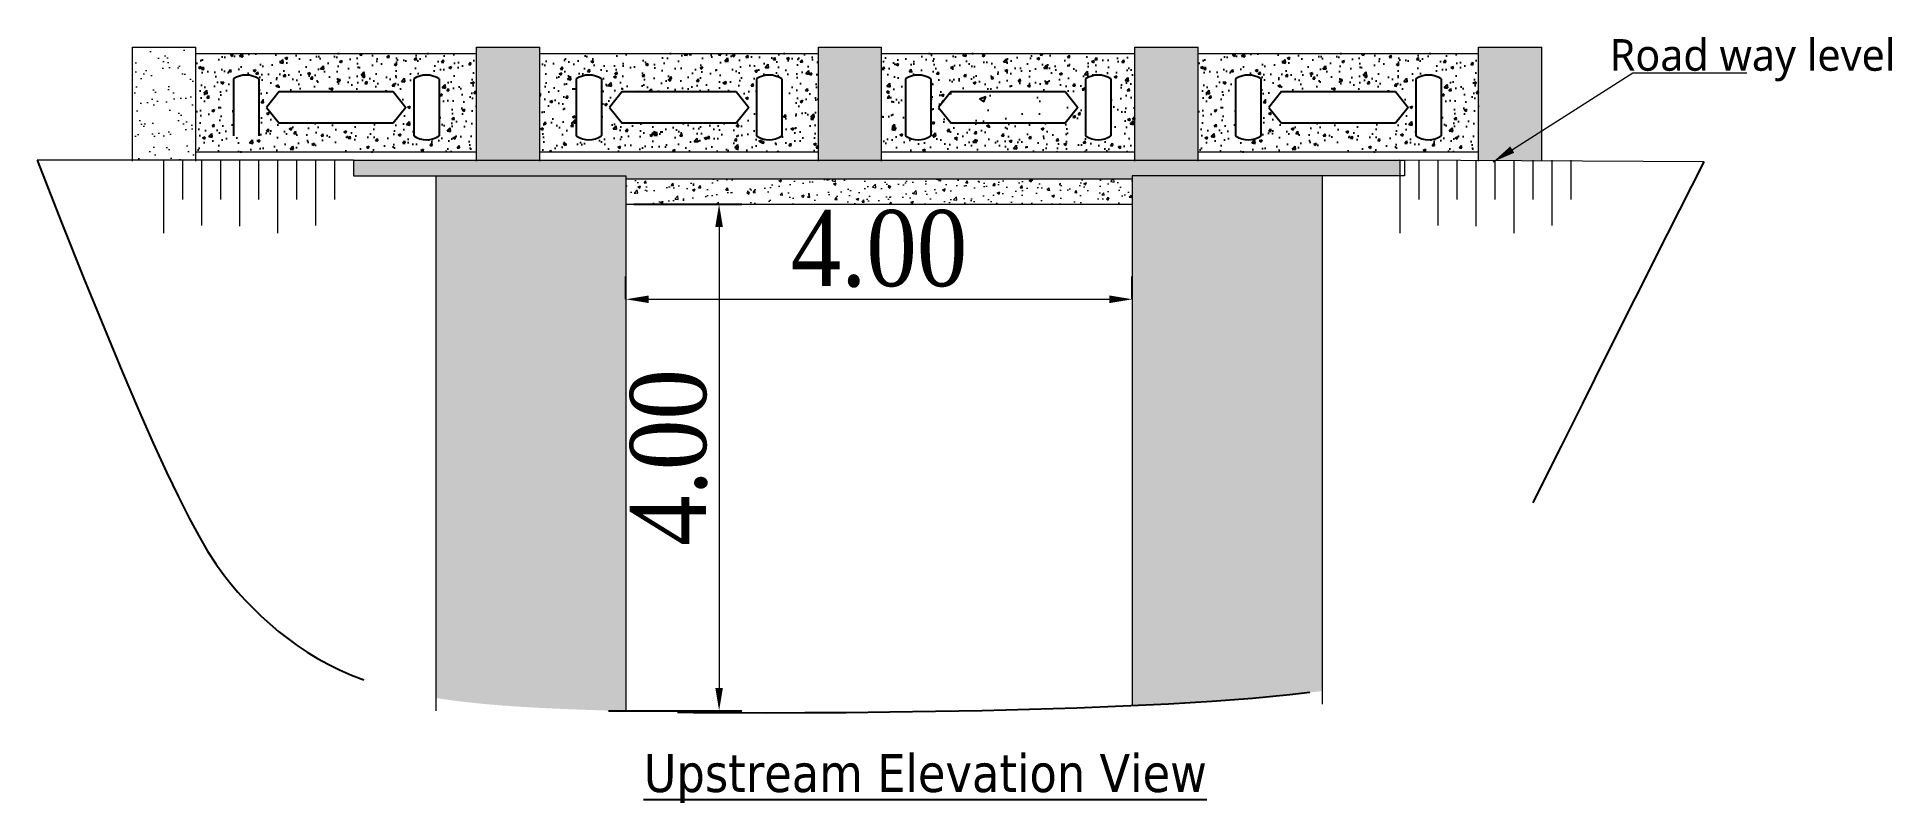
# Model space of a CAD drawing. Header units: inches. Extents: x 14.8 to 91.9, y 14 to 61.2.
# Drawn here: x 14.79 to 29.44, y 14.04 to 20.09 of the extents above.
import ezdxf

# ---------------------------------------------------------------- set-up
doc = ezdxf.new("R2010")
doc.units = ezdxf.units.IN
doc.header["$MEASUREMENT"] = 0
doc.linetypes.add('HIDDEN', pattern=[0.375, 0.25, -0.125])
for name, color, linetype, lineweight in [('dima', 7, 'Continuous', 0), ('hach', 251, 'Continuous', 0), ('hand wall', 5, 'Continuous', 9), ('hatch1', 251, 'Continuous', 0), ('text', 1, 'Continuous', 0), ('wall', 4, 'Continuous', 13)]:
    doc.layers.add(name, color=color, linetype=linetype, lineweight=lineweight)
doc.layers.add('ground', color=81, linetype='Continuous')
doc.layers.add('TEXT2', color=7, linetype='Continuous')
doc.styles.get("Standard").update_dxf_attribs({"font": 'GARA.TTF'})
doc.styles.add('style1', font='txt.shx', dxfattribs={"height": 0.15})
doc.dimstyles.get("Standard").update_dxf_attribs({"dimtxt": 0.35, "dimasz": 0.18, "dimexe": 0.18, "dimexo": 0.0625, "dimgap": 0.09, "dimtad": 1, "dimzin": 0, "dimdsep": 46, "dimtxsty": 'Standard', "dimcen": 0.09, "dimclrd": 253, "dimclre": 21, "dimclrt": 256, "dimadec": 0, "dimazin": 0, "dimtfac": 1, "dimtix": 1, "dimtofl": 0, "dimtmove": 0, "dimatfit": 3, "dimfxl": 1, "dimfxlon": 1, "dimtolj": 1, "dimtzin": 0, "dimlwd": -1, "dimarcsym": 0})
doc.dimstyles.new('Standard$0', dxfattribs={"dimtxt": 1.2, "dimasz": 0.5, "dimexe": 0.28, "dimexo": 0.1625, "dimgap": 0.09, "dimtad": 0, "dimzin": 0, "dimdsep": 46, "dimtxsty": 'style1', "dimblk": 'OPEN30', "dimcen": 0.09, "dimclrd": 1, "dimclre": 5, "dimclrt": 7, "dimadec": 0, "dimazin": 0, "dimtfac": 1, "dimtofl": 0, "dimtmove": 0, "dimatfit": 3, "dimfxl": 0.18, "dimfxlon": 1, "dimtolj": 1, "dimtzin": 0, "dimarcsym": 0})
pattern_1 = [(50, (0, 0), (0.2151781, -0.0188256), [0.0225, -0.2475]), (355, (0, 0), (-0.0416254, 0.2256576), [0.018, -0.198]), (100.4514, (0.01793, -0.00157), (0.1735528, 0.2068319), [0.019122, -0.2103426]), (46.1842, (0, 0.06), (0.3201723, -0.0496557), [0.03375, -0.37125]), (96.6356, (0.02668, 0.05586), (0.2803988, 0.2922354), [0.028683, -0.315514]), (351.1842, (0, 0.06), (0.2803986, 0.2922356), [0.027, -0.297]), (21, (0.03, 0.045), (0.1790721, -0.1207857), [0.0225, -0.2475]), (326, (0.03, 0.045), (0.0729946, 0.217545), [0.018, -0.198]), (71.4514, (0.04492, 0.03493), (0.2520668, 0.0967591), [0.019122, -0.2103426]), (37.5, (0, 0), (0.00364796, 0.09986816), [0, -0.1956, 0, -0.201, 0, -0.19875]), (7.5, (0, 0), (0.07892086, 0.1183235), [0, -0.1146, 0, -0.1911, 0, -0.07575]), (327.5, (-0.0669, 0), (0.16014673, -0.00676646), [0, -0.075, 0, -0.234, 0, -0.3105]), (317.5, (-0.0969, 0), (0.17495585, 0.0300315), [0, -0.0975, 0, -0.1554, 0, -0.2205])]
pattern_2 = [(50, (-35.631, -0.03787), (0.21517805, -0.01882564), [0.0225, -0.2475]), (355, (-35.631, -0.03787), (-0.0416254, 0.22565764), [0.018, -0.198]), (100.4514, (-35.61307, -0.03943), (0.1735528, 0.20683186), [0.01912206, -0.2103426]), (46.1842, (-35.631, 0.02213), (0.3201723, -0.0496557), [0.03375, -0.37125]), (96.6356, (-35.60432, 0.018), (0.2803988, 0.2922354), [0.0286831, -0.3155139]), (351.1842, (-35.631, 0.02213), (0.2803986, 0.2922356), [0.027, -0.297]), (21, (-35.601, 0.00713), (0.1790721, -0.12078567), [0.0225, -0.2475]), (326, (-35.601, 0.00713), (0.0729946, 0.217545), [0.018, -0.198]), (71.4514, (-35.58607, -0.00293), (0.2520668, 0.09675915), [0.01912206, -0.2103426]), (37.5, (-35.631, -0.037865), (0.00364796, 0.09986816), [0, -0.1956, 0, -0.201, 0, -0.19875]), (7.5, (-35.631, -0.03787), (0.07892086, 0.11832351), [0, -0.1146, 0, -0.1911, 0, -0.07575]), (327.5, (-35.6979, -0.037865), (0.16014673, -0.00676646), [0, -0.075, 0, -0.234, 0, -0.3105]), (317.5, (-35.7279, -0.03787), (0.17495585, 0.0300315), [0, -0.0975, 0, -0.1554, 0, -0.2205])]

# ---------------------------------------------------------------- blocks, each defined once
blk = doc.blocks.new('*D6')
at = {"layer": 'Defpoints', "color": 0}
for p in [(19.44, 18.016), (23.439, 18.016), (23.439, 18.016)]:
    blk.add_point(p, dxfattribs=at)
at = {"layer": 'dima', "color": 21, "lineweight": -2}
for p, q in [((19.44, 18.016), (19.44, 18.196)), ((23.439, 18.016), (23.439, 18.196))]:
    blk.add_line(p, q, dxfattribs=at)
at = {"layer": 'dima', "color": 253}
blk.add_line((19.62, 18.016), (23.259, 18.016), dxfattribs=at)
for points in [[(19.62, 18.046), (19.62, 17.986), (19.44, 18.016)], [(23.259, 18.046), (23.259, 17.986), (23.439, 18.016)]]:
    blk.add_solid(points, dxfattribs=at)
at = {"layer": 'dima', "insert": (21.439, 18.413), "char_height": 0.6, "attachment_point": 5}
blk.add_mtext('\\A1;4.00', dxfattribs=at)
blk = doc.blocks.new('*D7')
at = {"layer": 'Defpoints', "color": 0}
for p in [(19.44, 18.766), (19.24, 14.768), (20.176, 14.768)]:
    blk.add_point(p, dxfattribs=at)
at = {"layer": 'dima', "color": 21, "lineweight": -2}
for p, q in [((19.502, 18.766), (20.356, 18.766)), ((19.302, 14.768), (20.356, 14.768))]:
    blk.add_line(p, q, dxfattribs=at)
at = {"layer": 'dima', "color": 253}
blk.add_line((20.176, 18.586), (20.176, 14.948), dxfattribs=at)
for points in [[(20.146, 18.586), (20.206, 18.586), (20.176, 18.766)], [(20.146, 14.948), (20.206, 14.948), (20.176, 14.768)]]:
    blk.add_solid(points, dxfattribs=at)
at = {"layer": 'dima', "insert": (19.78, 16.767), "char_height": 0.6, "attachment_point": 5, "rotation": 90}
blk.add_mtext('\\A1;4.00', dxfattribs=at)

msp = doc.modelspace()

# ---------------------------------------------------------------- hatches: boundary and pattern name
h = msp.add_hatch()
h.set_pattern_fill('AR-CONC', color=256, scale=0.03, style=0)
h.set_pattern_definition([(50, (-43.54668, -0.03787), (0.21517805, -0.01882564), [0.0225, -0.2475]), (355, (-43.54668, -0.03787), (-0.0416254, 0.22565764), [0.018, -0.198]), (100.4514, (-43.52875, -0.03943), (0.1735528, 0.20683186), [0.01912206, -0.2103426]), (46.1842, (-43.54668, 0.02213), (0.3201723, -0.0496557), [0.03375, -0.37125]), (96.6356, (-43.52, 0.018), (0.2803988, 0.2922354), [0.0286831, -0.3155139]), (351.1842, (-43.54668, 0.02213), (0.2803986, 0.2922356), [0.027, -0.297]), (21, (-43.51668, 0.00713), (0.1790721, -0.12078567), [0.0225, -0.2475]), (326, (-43.51668, 0.00713), (0.0729946, 0.217545), [0.018, -0.198]), (71.4514, (-43.50176, -0.00293), (0.2520668, 0.09675915), [0.01912206, -0.2103426]), (37.5, (-43.54668, -0.037865), (0.00364796, 0.09986816), [0, -0.1956, 0, -0.201, 0, -0.19875]), (7.5, (-43.54668, -0.03787), (0.07892086, 0.11832351), [0, -0.1146, 0, -0.1911, 0, -0.07575]), (327.5, (-43.61358, -0.037865), (0.16014673, -0.00676646), [0, -0.075, 0, -0.234, 0, -0.3105]), (317.5, (-43.64358, -0.03787), (0.17495585, 0.0300315), [0, -0.0975, 0, -0.1554, 0, -0.2205])])
h.paths.add_polyline_path([(18.26, 19.957), (16.044, 19.957), (16.044, 19.179), (18.26, 19.179)])
h.paths.add_polyline_path([(17.602, 19.656), (17.702, 19.531), (17.602, 19.406), (16.702, 19.406), (16.602, 19.531), (16.702, 19.656)], flags=16)
h.paths.add_polyline_path([(16.54, 19.756), (16.54, 19.306, -0.294474), (16.34, 19.306), (16.34, 19.756, -0.294474)], flags=16)
h.paths.add_polyline_path([(17.764, 19.756, -0.294474), (17.964, 19.756), (17.964, 19.306, -0.294474), (17.764, 19.306)], flags=16)
h = msp.add_hatch()
h.set_pattern_fill('AR-CONC', color=256, scale=0.07, style=0)
h.set_pattern_definition([(50, (-35.631, -0.03787), (0.502082, -0.0439265), [0.0525, -0.5775]), (355, (-35.631, -0.03787), (-0.097126, 0.5265345), [0.042, -0.462]), (100.4514, (-35.58916, -0.04153), (0.4049566, 0.4826077), [0.044618, -0.4907995]), (46.1842, (-35.631, 0.10213), (0.747069, -0.1158633), [0.07875, -0.86625]), (96.6356, (-35.56874, 0.0925), (0.654264, 0.6818825), [0.066927, -0.736199]), (351.1842, (-35.631, 0.1021), (0.654263, 0.681883), [0.063, -0.693]), (21, (-35.561, 0.06713), (0.417835, -0.2818332), [0.0525, -0.5775]), (326, (-35.561, 0.06713), (0.1703207, 0.507605), [0.042, -0.462]), (71.4514, (-35.5262, 0.04365), (0.588156, 0.2257713), [0.044618, -0.4907995]), (37.5, (-35.631, -0.03787), (0.0085119, 0.2330257), [0, -0.4564, 0, -0.469, 0, -0.46375]), (7.5, (-35.631, -0.03787), (0.1841487, 0.2760882), [0, -0.2674, 0, -0.4459, 0, -0.17675]), (327.5, (-35.7871, -0.03787), (0.3736757, -0.0157884), [0, -0.175, 0, -0.546, 0, -0.7245]), (317.5, (-35.8571, -0.03787), (0.4082303, 0.0700735), [0, -0.2275, 0, -0.3626, 0, -0.5145])])
h.paths.add_polyline_path([(21.91, 19.531), (22.01, 19.406), (22.91, 19.406), (23.01, 19.531), (22.91, 19.656), (22.01, 19.656)], flags=17)
h.paths.add_polyline_path([(17.633, 19.154), (17.633, 19.96), (18.06, 19.96), (18.06, 19.154)], flags=9)
h = msp.add_hatch()
h.set_pattern_fill('AR-CONC', color=256, scale=0.03, style=0)
h.set_pattern_definition(pattern_2)
h.paths.add_polyline_path([(18.76, 19.957), (18.76, 19.179), (20.96, 19.179), (20.96, 19.957)])
h.paths.add_polyline_path([(20.31, 19.656), (20.41, 19.531), (20.31, 19.406), (19.41, 19.406), (19.31, 19.531), (19.41, 19.656)], flags=16)
h.paths.add_polyline_path([(19.248, 19.756), (19.248, 19.306, -0.294474), (19.048, 19.306), (19.048, 19.756, -0.294474)], flags=16)
h.paths.add_polyline_path([(20.471, 19.756, -0.294474), (20.671, 19.756), (20.671, 19.306, -0.294474), (20.471, 19.306)], flags=16)
h = msp.add_hatch()
h.set_pattern_fill('AR-CONC', color=256, scale=0.03, style=0)
h.set_pattern_definition(pattern_2)
h.paths.add_polyline_path([(21.46, 19.957), (21.46, 19.179), (23.46, 19.179), (23.46, 19.957)])
h.paths.add_polyline_path([(21.91, 19.531), (22.01, 19.656), (22.91, 19.656), (23.01, 19.531), (22.91, 19.406), (22.01, 19.406)], flags=16)
h.paths.add_polyline_path([(21.648, 19.756, -0.294474), (21.848, 19.756), (21.848, 19.306, -0.294474), (21.648, 19.306)], flags=16)
h.paths.add_polyline_path([(23.071, 19.756, -0.294474), (23.271, 19.756), (23.271, 19.306, -0.294474), (23.071, 19.306)], flags=16)
h = msp.add_hatch()
h.set_pattern_fill('AR-CONC', color=256, scale=0.03, style=0)
h.set_pattern_definition(pattern_2)
h.paths.add_polyline_path([(26.175, 19.957), (23.96, 19.957), (23.96, 19.179), (26.175, 19.179)])
h.paths.add_polyline_path([(25.518, 19.656), (25.618, 19.531), (25.518, 19.406), (24.618, 19.406), (24.518, 19.531), (24.618, 19.656)], flags=16)
h.paths.add_polyline_path([(24.456, 19.756), (24.456, 19.306, -0.294474), (24.256, 19.306), (24.256, 19.756, -0.294474)], flags=16)
h.paths.add_polyline_path([(25.679, 19.756, -0.294474), (25.879, 19.756), (25.879, 19.306, -0.294474), (25.679, 19.306)], flags=16)
at = {"layer": 'dima'}
h = msp.add_hatch(dxfattribs=at)
h.set_pattern_fill('AR-CONC', scale=0.03, style=0)
h.set_pattern_definition(pattern_1)
h.paths.add_polyline_path([(25.552, 19.115), (17.288, 19.115), (17.288, 18.991), (19.44, 18.991), (19.44, 18.966), (23.439, 18.966), (23.439, 18.991), (25.065, 18.991), (25.552, 18.991)])
h = msp.add_hatch(dxfattribs=at)
h.set_pattern_fill('AR-SAND', scale=0.05, style=0)
edge = h.paths.add_edge_path()
edge.add_line((19.44, 18.991), (17.94, 18.991))
edge.add_line((17.94, 18.991), (17.94, 14.868))
edge.add_spline(control_points=[(17.94, 14.868), (18.34, 14.804), (18.958, 14.78), (19.35, 14.767), (19.44, 14.764)], knot_values=[3.451721, 3.451721, 3.451721, 3.451721, 4.470606, 4.787339, 4.787339, 4.787339, 4.787339], degree=3, periodic=0)
edge.add_line((19.44, 14.764), (19.44, 18.991))
h = msp.add_hatch(dxfattribs=at)
h.set_pattern_fill('AR-CONC', scale=0.03, style=0)
h.set_pattern_definition(pattern_1)
h.paths.add_polyline_path([(23.439, 18.966), (19.44, 18.966), (19.44, 18.766), (23.439, 18.766)])
h = msp.add_hatch(dxfattribs=at)
h.set_pattern_fill('AR-SAND', scale=0.05, style=0)
edge = h.paths.add_edge_path()
edge.add_line((24.939, 18.991), (23.439, 18.991))
edge.add_line((23.439, 18.991), (23.439, 14.809))
edge.add_spline(control_points=[(23.439, 14.809), (24.011, 14.835), (24.541, 14.872), (24.939, 14.924)], knot_values=[7.484603, 7.484603, 7.484603, 7.484603, 8.437475, 8.437475, 8.437475, 8.437475], degree=3, periodic=0)
edge.add_line((24.939, 14.924), (24.939, 18.991))
at = {"layer": 'hach'}
h = msp.add_hatch(dxfattribs=at)
h.set_pattern_fill('AR-SAND', color=256, scale=0.098, style=0)
h.paths.add_polyline_path([(16.044, 20.007), (15.544, 20.007), (15.544, 19.115), (16.044, 19.115)])
h = msp.add_hatch(dxfattribs=at)
h.set_pattern_fill('AR-SAND', color=256, scale=0.098, style=0)
h.set_pattern_definition([(37.5, (18.2597, 19.10706), (-0.0061733, 0.1888287), [0, -0.14896, 0, -0.1666, 0, -0.15925]), (7.5, (18.2597, 19.10706), (0.173438, 0.27657), [0, -0.08036, 0, -0.13426, 0, -0.05145]), (327.5, (18.13916, 19.10706), (0.305186, 0.0005546), [0, -0.049, 0, -0.1764, 0, -0.2303]), (317.5, (18.13916, 19.10706), (0.2946004, 0.086012), [0, -0.0245, 0, -0.11564, 0, -0.1323])])
h.paths.add_polyline_path([(18.26, 19.107), (18.76, 19.107), (18.76, 20.007), (18.26, 20.007)])
h.paths.add_polyline_path([(20.96, 19.107), (21.46, 19.107), (21.46, 20.007), (20.96, 20.007)])
h.paths.add_polyline_path([(23.96, 20.007), (23.46, 20.007), (23.46, 19.107), (23.96, 19.107)])
h.paths.add_polyline_path([(26.675, 20.007), (26.175, 20.007), (26.175, 19.107), (26.675, 19.107)])
h.paths.add_polyline_path([(17.633, 19.154), (17.633, 19.96), (18.06, 19.96), (18.06, 19.154)], flags=9)

# ---------------------------------------------------------------- linework, layer by layer
for p, q in [((16.34, 19.756), (16.34, 19.306)), ((16.54, 19.756), (16.54, 19.306)), ((16.702, 19.656), (16.602, 19.531)), ((16.702, 19.656), (17.602, 19.656)), ((17.602, 19.656), (17.702, 19.531)), ((17.764, 19.756), (17.764, 19.306)), ((17.964, 19.756), (17.964, 19.306)), ((19.048, 19.756), (19.048, 19.306)), ((19.248, 19.756), (19.248, 19.306)), ((19.41, 19.656), (19.31, 19.531)), ((19.41, 19.656), (20.31, 19.656)), ((20.31, 19.656), (20.41, 19.531)), ((20.471, 19.756), (20.471, 19.306)), ((20.671, 19.756), (20.671, 19.306)), ((21.648, 19.756), (21.648, 19.306)), ((21.848, 19.756), (21.848, 19.306)), ((22.01, 19.656), (21.91, 19.531)), ((22.01, 19.656), (22.91, 19.656)), ((22.91, 19.656), (23.01, 19.531)), ((23.071, 19.756), (23.071, 19.306)), ((23.271, 19.756), (23.271, 19.306)), ((24.256, 19.756), (24.256, 19.306)), ((24.456, 19.756), (24.456, 19.306)), ((24.618, 19.656), (24.518, 19.531)), ((24.618, 19.656), (25.518, 19.656)), ((25.518, 19.656), (25.618, 19.531)), ((25.679, 19.756), (25.679, 19.306)), ((25.879, 19.756), (25.879, 19.306)), ((16.602, 19.531), (16.702, 19.406)), ((17.702, 19.531), (17.602, 19.406)), ((19.31, 19.531), (19.41, 19.406)), ((20.41, 19.531), (20.31, 19.406)), ((21.91, 19.531), (22.01, 19.406)), ((23.01, 19.531), (22.91, 19.406)), ((24.518, 19.531), (24.618, 19.406)), ((25.618, 19.531), (25.518, 19.406)), ((17.602, 19.406), (16.702, 19.406)), ((20.31, 19.406), (19.41, 19.406)), ((22.91, 19.406), (22.01, 19.406)), ((25.518, 19.406), (24.618, 19.406))]:
    msp.add_line(p, q)
for centre, start, end in [((16.44, 19.601), 57.1833, 122.8167), ((17.864, 19.601), 57.1833, 122.8167), ((19.148, 19.601), 57.1833, 122.8167), ((20.571, 19.601), 57.1833, 122.8167), ((21.748, 19.601), 57.1833, 122.8167), ((23.171, 19.601), 57.1833, 122.8167), ((24.356, 19.601), 57.1833, 122.8167), ((25.779, 19.601), 57.1833, 122.8167), ((17.864, 19.461), 237.1833, 302.8167), ((19.148, 19.461), 237.1833, 302.8167), ((20.571, 19.461), 237.1833, 302.8167), ((21.748, 19.461), 237.1833, 302.8167), ((23.171, 19.461), 237.1833, 302.8167), ((24.356, 19.461), 237.1833, 302.8167), ((25.779, 19.461), 237.1833, 302.8167)]:
    msp.add_arc(centre, 0.185, start, end)
at = {"layer": 'dima', "color": 4}
for p, q in [((17.288, 19.115), (17.288, 18.991)), ((25.59, 19.115), (25.59, 18.991))]:
    msp.add_line(p, q, dxfattribs=at)
at = {"layer": 'ground', "linetype": 'HIDDEN', "ltscale": 20}
msp.add_open_spline([(14.789, 19.115), (15.876, 16.337), (16.415, 15.536), (17.406, 14.842), (19.24, 14.768), (20.356, 14.74), (25.383, 14.77), (26.223, 15.495), (26.323, 15.885), (27.956, 19.1)], degree=3, knots=[0, 0, 0, 0, 1.584764, 3.350775, 4.470606, 5.443114, 8.647282, 10.152407, 13.616732, 13.616732, 13.616732, 13.616732], dxfattribs=at)
at = {"layer": 'hand wall'}
for p, q in [((16.044, 19.957), (18.26, 19.957)), ((18.76, 19.957), (20.96, 19.957)), ((21.46, 19.957), (23.46, 19.957)), ((23.96, 19.957), (26.175, 19.957)), ((16.044, 19.179), (18.26, 19.179)), ((18.76, 19.179), (20.96, 19.179)), ((21.46, 19.179), (23.46, 19.179)), ((23.96, 19.179), (26.175, 19.179))]:
    msp.add_line(p, q, dxfattribs=at)
at = {"layer": 'hatch1'}
for p, q in [((17.288, 19.115), (14.789, 19.115)), ((15.788, 19.115), (15.788, 18.539)), ((15.788, 19.115), (15.788, 18.635)), ((15.938, 19.115), (15.938, 18.803)), ((16.088, 19.115), (16.088, 18.599)), ((16.238, 19.115), (16.238, 18.803)), ((16.388, 19.115), (16.388, 18.592)), ((16.538, 19.115), (16.538, 18.803)), ((16.688, 19.115), (16.688, 18.539)), ((16.838, 19.115), (16.838, 18.803)), ((16.988, 19.115), (16.988, 18.599)), ((17.138, 19.115), (17.138, 18.803)), ((27.956, 19.1), (25.552, 19.115)), ((25.552, 19.115), (25.552, 18.539)), ((25.552, 19.115), (25.552, 18.635)), ((25.702, 19.115), (25.702, 18.803)), ((25.852, 19.115), (25.852, 18.599)), ((26.002, 19.115), (26.002, 18.803)), ((26.152, 19.115), (26.152, 18.592)), ((26.302, 19.115), (26.302, 18.803)), ((26.452, 19.115), (26.452, 18.539)), ((26.602, 19.115), (26.602, 18.803)), ((26.752, 19.115), (26.752, 18.599)), ((26.902, 19.115), (26.902, 18.803))]:
    msp.add_line(p, q, dxfattribs=at)
at = {"layer": 'wall'}
for p, q in [((15.544, 20.007), (16.044, 20.007)), ((15.544, 19.107), (15.544, 20.007)), ((16.044, 19.107), (16.044, 20.007)), ((18.26, 20.007), (18.76, 20.007)), ((18.26, 19.107), (18.26, 20.007)), ((18.76, 19.107), (18.76, 20.007)), ((20.96, 20.007), (21.46, 20.007)), ((20.96, 19.107), (20.96, 20.007)), ((21.46, 19.107), (21.46, 20.007)), ((23.46, 20.007), (23.96, 20.007)), ((23.46, 19.107), (23.46, 20.007)), ((23.96, 19.107), (23.96, 20.007)), ((26.175, 20.007), (26.675, 20.007)), ((26.175, 19.107), (26.175, 20.007)), ((26.675, 19.107), (26.675, 20.007)), ((17.288, 19.115), (25.59, 19.115)), ((17.288, 18.991), (19.44, 18.991)), ((17.94, 18.991), (17.94, 14.768)), ((19.44, 18.991), (19.44, 14.764)), ((19.44, 18.966), (23.439, 18.966)), ((25.065, 18.991), (23.439, 18.991)), ((23.439, 18.991), (23.439, 14.809)), ((25.59, 18.991), (24.164, 18.991)), ((24.939, 18.991), (24.939, 14.819)), ((19.44, 18.766), (23.439, 18.766))]:
    msp.add_line(p, q, dxfattribs=at)

# ---------------------------------------------------------------- texts
at = {"layer": 'text', "insert": (27.21, 20.07), "char_height": 0.25, "width": 5.1366, "attachment_point": 1}
msp.add_mtext('{\\fSegoe UI|b0|i0|c0|p34;Road way level}', dxfattribs=at)
at = {"layer": 'TEXT2', "insert": (19.58, 14.426), "char_height": 0.3, "width": 5.19869, "attachment_point": 1}
msp.add_mtext('{\\fTahoma|b0|i0|c0|p34;\\LUpstream Elevation View}', dxfattribs=at)

# ---------------------------------------------------------------- dimensions: what is measured, and where the dimension line sits
at = {"layer": 'dima'}
dim = msp.add_linear_dim(base=(20.176, 14.768), p1=(19.44, 18.766), p2=(19.24, 14.768), angle=90, dimstyle='Standard$0', override={"dimtxt": 0.6, "dimasz": 0.18, "dimexe": 0.18, "dimexo": 0.0625, "dimtad": 1, "dimtxsty": 'Standard', "dimclrd": 253, "dimclre": 21, "dimclrt": 256, "dimtix": 1, "dimtmove": 1, "dimfxl": 1, "dimlwd": 65535}, dxfattribs=at)
dim.commit()
dim.dimension.update_dxf_attribs({"geometry": '*D7', "text_midpoint": (19.78, 16.767)})
dim = msp.add_linear_dim(base=(23.439, 18.016), p1=(19.44, 18.016), p2=(23.439, 18.016), dimstyle='Standard$0', override={"dimtxt": 0.6, "dimasz": 0.18, "dimexe": 0.18, "dimexo": 0.0625, "dimtad": 1, "dimtxsty": 'Standard', "dimclrd": 253, "dimclre": 21, "dimclrt": 256, "dimtix": 1, "dimtmove": 1, "dimfxl": 1, "dimlwd": 65535}, dxfattribs=at)
dim.commit()
dim.dimension.update_dxf_attribs({"geometry": '*D6', "text_midpoint": (21.439, 18.413)})

# ---------------------------------------------------------------- leaders
msp.add_leader([(26.289, 19.101), (27.393, 19.804), (28.294, 19.804)], dimstyle='Standard', override={"dimtad": 0}, dxfattribs=at)

doc.saveas('drawing.dxf')
